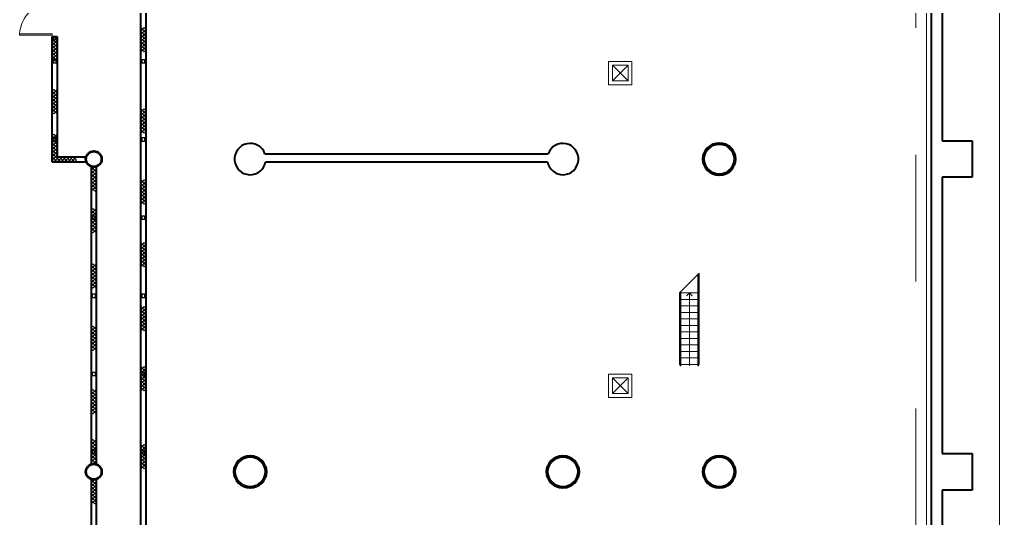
# Model space of a CAD drawing. Header units: metres. Extents: x 1807 to 3745, y 842 to 1968.
# Drawn here: x 3525.15 to 3562.75, y 1474.21 to 1493.35 of the extents above; entities that cross this region are included whole.
import ezdxf

# ---------------------------------------------------------------- set-up
doc = ezdxf.new("R2010")
doc.units = ezdxf.units.M
doc.header["$MEASUREMENT"] = 0
doc.linetypes.add('DGN2', pattern=[9.732586, 4.866293, -4.866293])
doc.layers.add('Level 1', color=7, linetype='Continuous', lineweight=0)

msp = doc.modelspace()

# ---------------------------------------------------------------- linework, layer by layer
at = {"layer": 'Level 1', "color": 7, "linetype": 'DGN2', "lineweight": 0}
msp.add_line((3559.54, 1585.49), (3559.54, 1258.51), dxfattribs=at)
at = {"layer": 'Level 1', "color": 7, "linetype": 'Continuous', "lineweight": 13}
for p, q in [((3562.75, 1526.2), (3562.75, 1439.8)), ((3547.9, 1491.6), (3548.5, 1491.6)), ((3547.9, 1491), (3547.9, 1491.6)), ((3548.5, 1491.6), (3548.5, 1491)), ((3548.5, 1491), (3547.9, 1491)), ((3547.9, 1479.6), (3548.5, 1479.6)), ((3547.9, 1479), (3547.9, 1479.6)), ((3548.5, 1479.6), (3548.5, 1479)), ((3548.5, 1479), (3547.9, 1479))]:
    msp.add_line(p, q, dxfattribs=at)
at = {"layer": 'Level 1', "color": 7, "linetype": 'Continuous', "lineweight": 40}
for p, q in [((3560.15, 1321.1), (3560.15, 1522.9)), ((3529.8, 1454.15), (3529.8, 1512.021)), ((3530, 1511.98), (3530, 1454.35)), ((3560.55, 1499.3), (3560.55, 1488.7)), ((3526.4, 1487.892), (3526.4, 1492.708)), ((3526.4, 1492.708), (3526.6, 1492.708)), ((3526.6, 1492.708), (3526.6, 1488.092)), ((3560.55, 1488.7), (3561.7, 1488.7)), ((3561.7, 1488.7), (3561.7, 1487.3)), ((3534.566, 1488.2), (3545.434, 1488.2)), ((3526.4, 1487.892), (3527.72, 1487.892)), ((3526.6, 1488.092), (3527.714, 1488.092)), ((3534.592, 1487.9), (3545.408, 1487.9)), ((3528.1, 1487.698), (3527.9, 1487.698)), ((3527.9, 1487.698), (3527.9, 1476.302)), ((3528.1, 1476.302), (3528.1, 1487.698)), ((3560.55, 1487.3), (3560.55, 1476.7)), ((3561.7, 1487.3), (3560.55, 1487.3)), ((3560.55, 1476.7), (3561.7, 1476.7)), ((3561.7, 1476.7), (3561.7, 1475.3)), ((3527.9, 1476.302), (3528.1, 1476.302)), ((3528.1, 1475.698), (3527.9, 1475.698)), ((3527.9, 1475.698), (3527.9, 1464.302)), ((3528.1, 1464.302), (3528.1, 1475.698)), ((3560.55, 1475.3), (3560.55, 1464.7)), ((3561.7, 1475.3), (3560.55, 1475.3))]:
    msp.add_line(p, q, dxfattribs=at)
at = {"layer": 'Level 1', "color": 7, "linetype": 'Continuous', "lineweight": 0}
for p, q in [((3559.95, 1521.425), (3559.95, 1322.575)), ((3529.8, 1493.044), (3530, 1492.844)), ((3529.933, 1493.044), (3529.8, 1492.91)), ((3530, 1492.977), (3529.933, 1493.044)), ((3525.152, 1492.758), (3525.152, 1492.808)), ((3525.152, 1492.808), (3526.4, 1492.808)), ((3526.4, 1492.758), (3525.152, 1492.758)), ((3526.4, 1492.808), (3526.4, 1492.758)), ((3526.6, 1492.692), (3526.4, 1492.492)), ((3526.4, 1492.625), (3526.467, 1492.692)), ((3526.467, 1492.692), (3526.6, 1492.559)), ((3529.8, 1492.777), (3530, 1492.977)), ((3529.8, 1492.91), (3530, 1492.71)), ((3530, 1492.844), (3529.8, 1492.644)), ((3530, 1492.577), (3529.8, 1492.777)), ((3530, 1492.71), (3529.8, 1492.51)), ((3529.8, 1492.644), (3530, 1492.444)), ((3526.6, 1492.425), (3526.4, 1492.625)), ((3526.6, 1492.559), (3526.4, 1492.359)), ((3526.4, 1492.492), (3526.6, 1492.292)), ((3526.4, 1492.225), (3526.6, 1492.425)), ((3526.4, 1492.359), (3526.6, 1492.159)), ((3526.6, 1492.292), (3526.4, 1492.092)), ((3529.8, 1492.377), (3530, 1492.577)), ((3529.8, 1492.51), (3530, 1492.31)), ((3530, 1492.444), (3529.8, 1492.244)), ((3530, 1492.177), (3529.8, 1492.377)), ((3530, 1492.31), (3529.8, 1492.11)), ((3526.6, 1492.025), (3526.4, 1492.225)), ((3526.6, 1492.159), (3526.4, 1491.959)), ((3526.4, 1492.092), (3526.6, 1491.892)), ((3526.4, 1491.825), (3526.6, 1492.025)), ((3526.4, 1491.959), (3526.6, 1491.759)), ((3526.6, 1491.892), (3526.467, 1491.759)), ((3529.8, 1492.244), (3529.933, 1492.11)), ((3529.933, 1492.11), (3530, 1492.177)), ((3526.467, 1491.759), (3526.4, 1491.825)), ((3547.75, 1491.75), (3548.65, 1491.75)), ((3547.75, 1490.85), (3547.75, 1491.75)), ((3547.9, 1491.6), (3548.5, 1491)), ((3548.5, 1491.6), (3547.9, 1491)), ((3548.65, 1491.75), (3548.65, 1490.85)), ((3548.65, 1490.85), (3547.75, 1490.85)), ((3526.6, 1490.668), (3526.4, 1490.468)), ((3526.4, 1490.601), (3526.467, 1490.668)), ((3526.6, 1490.401), (3526.4, 1490.601)), ((3526.6, 1490.534), (3526.4, 1490.334)), ((3526.4, 1490.468), (3526.6, 1490.268)), ((3526.4, 1490.201), (3526.6, 1490.401)), ((3526.467, 1490.668), (3526.6, 1490.534)), ((3526.4, 1490.334), (3526.6, 1490.134)), ((3526.6, 1490.268), (3526.4, 1490.068)), ((3526.6, 1490.001), (3526.4, 1490.201)), ((3526.6, 1490.134), (3526.4, 1489.934)), ((3526.4, 1490.068), (3526.6, 1489.868)), ((3526.4, 1489.801), (3526.6, 1490.001)), ((3526.4, 1489.934), (3526.6, 1489.734)), ((3526.467, 1489.734), (3526.4, 1489.801)), ((3526.6, 1489.868), (3526.467, 1489.734)), ((3529.8, 1489.933), (3530, 1489.733)), ((3529.933, 1489.933), (3529.8, 1489.8)), ((3529.8, 1489.667), (3530, 1489.867)), ((3529.8, 1489.8), (3530, 1489.6)), ((3530, 1489.733), (3529.8, 1489.533)), ((3530, 1489.467), (3529.8, 1489.667)), ((3530, 1489.867), (3529.933, 1489.933)), ((3530, 1489.6), (3529.8, 1489.4)), ((3529.8, 1489.533), (3530, 1489.333)), ((3529.8, 1489.267), (3530, 1489.467)), ((3529.8, 1489.4), (3530, 1489.2)), ((3530, 1489.333), (3529.8, 1489.133)), ((3530, 1489.067), (3529.8, 1489.267)), ((3526.6, 1488.958), (3526.4, 1488.758)), ((3526.4, 1488.892), (3526.467, 1488.958)), ((3526.6, 1488.692), (3526.4, 1488.892)), ((3526.467, 1488.958), (3526.6, 1488.825)), ((3530, 1489.2), (3529.8, 1489)), ((3529.8, 1489.133), (3529.933, 1489)), ((3529.933, 1489), (3530, 1489.067)), ((3526.6, 1488.825), (3526.4, 1488.625)), ((3526.4, 1488.758), (3526.6, 1488.558)), ((3526.4, 1488.492), (3526.6, 1488.692)), ((3526.4, 1488.625), (3526.6, 1488.425)), ((3526.6, 1488.558), (3526.4, 1488.358)), ((3526.6, 1488.292), (3526.4, 1488.492)), ((3526.6, 1488.425), (3526.4, 1488.225)), ((3526.4, 1488.358), (3526.6, 1488.158)), ((3526.4, 1488.092), (3526.6, 1488.292)), ((3526.4, 1488.225), (3526.6, 1488.025)), ((3526.6, 1488.158), (3526.467, 1488.025)), ((3526.4, 1488.092), (3526.6, 1487.892)), ((3526.4, 1487.958), (3526.533, 1488.092)), ((3526.467, 1488.025), (3526.4, 1488.092)), ((3526.467, 1487.892), (3526.4, 1487.958)), ((3526.667, 1488.092), (3526.467, 1487.892)), ((3526.533, 1488.092), (3526.733, 1487.892)), ((3526.6, 1487.892), (3526.8, 1488.092)), ((3526.867, 1487.892), (3526.667, 1488.092)), ((3526.733, 1487.892), (3526.933, 1488.092)), ((3526.8, 1488.092), (3527, 1487.892)), ((3527.067, 1488.092), (3526.867, 1487.892)), ((3526.933, 1488.092), (3527.133, 1487.892)), ((3527, 1487.892), (3527.2, 1488.092)), ((3527.267, 1487.892), (3527.067, 1488.092)), ((3527.133, 1487.892), (3527.333, 1488.092)), ((3527.2, 1488.092), (3527.333, 1487.958)), ((3527.333, 1487.958), (3527.267, 1487.892)), ((3527.9, 1487.698), (3528.1, 1487.498)), ((3528.033, 1487.698), (3527.9, 1487.565)), ((3527.9, 1487.432), (3528.1, 1487.632)), ((3527.9, 1487.565), (3528.1, 1487.365)), ((3528.1, 1487.498), (3527.9, 1487.298)), ((3528.1, 1487.232), (3527.9, 1487.432)), ((3528.1, 1487.632), (3528.033, 1487.698)), ((3528.1, 1487.365), (3527.9, 1487.165)), ((3527.9, 1487.298), (3528.1, 1487.098)), ((3527.9, 1487.032), (3528.1, 1487.232)), ((3527.9, 1487.165), (3528.1, 1486.965)), ((3528.1, 1487.098), (3527.9, 1486.898)), ((3528.1, 1486.832), (3527.9, 1487.032)), ((3529.8, 1487.2), (3530, 1487)), ((3529.933, 1487.2), (3529.8, 1487.067)), ((3529.8, 1486.933), (3530, 1487.133)), ((3529.8, 1487.067), (3530, 1486.867)), ((3530, 1487.133), (3529.933, 1487.2)), ((3528.1, 1486.965), (3527.9, 1486.765)), ((3527.9, 1486.898), (3528.033, 1486.765)), ((3528.033, 1486.765), (3528.1, 1486.832)), ((3530, 1487), (3529.8, 1486.8)), ((3530, 1486.733), (3529.8, 1486.933)), ((3530, 1486.867), (3529.8, 1486.667)), ((3529.8, 1486.8), (3530, 1486.6)), ((3529.8, 1486.533), (3530, 1486.733)), ((3529.8, 1486.667), (3530, 1486.467)), ((3530, 1486.6), (3529.8, 1486.4)), ((3530, 1486.333), (3529.8, 1486.533)), ((3530, 1486.467), (3529.8, 1486.267)), ((3529.8, 1486.4), (3529.933, 1486.267)), ((3529.933, 1486.267), (3530, 1486.333)), ((3527.967, 1486.104), (3527.9, 1486.038)), ((3527.9, 1485.904), (3528.1, 1486.104)), ((3527.9, 1486.038), (3528.1, 1485.838)), ((3527.9, 1485.771), (3528.1, 1485.971)), ((3528.1, 1485.704), (3527.9, 1485.904)), ((3528.1, 1485.971), (3527.967, 1486.104)), ((3528.1, 1485.838), (3527.9, 1485.638)), ((3528.1, 1485.571), (3527.9, 1485.771)), ((3527.9, 1485.504), (3528.1, 1485.704)), ((3527.9, 1485.638), (3528.1, 1485.438)), ((3527.9, 1485.371), (3528.1, 1485.571)), ((3528.1, 1485.304), (3527.9, 1485.504)), ((3528.1, 1485.438), (3527.9, 1485.238)), ((3528.1, 1485.171), (3527.9, 1485.371)), ((3527.9, 1485.238), (3527.967, 1485.171)), ((3527.967, 1485.171), (3528.1, 1485.304)), ((3529.8, 1484.797), (3530, 1484.597)), ((3529.933, 1484.797), (3529.8, 1484.663)), ((3530, 1484.73), (3529.933, 1484.797)), ((3529.8, 1484.53), (3530, 1484.73)), ((3529.8, 1484.663), (3530, 1484.463)), ((3530, 1484.597), (3529.8, 1484.397)), ((3530, 1484.33), (3529.8, 1484.53)), ((3530, 1484.463), (3529.8, 1484.263)), ((3529.8, 1484.397), (3530, 1484.197)), ((3529.8, 1484.13), (3530, 1484.33)), ((3529.8, 1484.263), (3530, 1484.063)), ((3530, 1484.197), (3529.8, 1483.997)), ((3530, 1483.93), (3529.8, 1484.13)), ((3530, 1484.063), (3529.8, 1483.863)), ((3529.8, 1483.997), (3529.933, 1483.863)), ((3527.967, 1483.983), (3527.9, 1483.916)), ((3527.9, 1483.783), (3528.1, 1483.983)), ((3527.9, 1483.916), (3528.1, 1483.716)), ((3527.9, 1483.649), (3528.1, 1483.849)), ((3528.1, 1483.583), (3527.9, 1483.783)), ((3528.1, 1483.716), (3527.9, 1483.516)), ((3528.1, 1483.449), (3527.9, 1483.649)), ((3528.1, 1483.849), (3527.967, 1483.983)), ((3529.933, 1483.863), (3530, 1483.93)), ((3527.9, 1483.383), (3528.1, 1483.583)), ((3527.9, 1483.516), (3528.1, 1483.316)), ((3527.9, 1483.249), (3528.1, 1483.449)), ((3528.1, 1483.183), (3527.9, 1483.383)), ((3528.1, 1483.316), (3527.9, 1483.116)), ((3528.1, 1483.049), (3527.9, 1483.249)), ((3550.479, 1482.867), (3551.229, 1483.617)), ((3551.179, 1483.567), (3551.179, 1480.067)), ((3551.204, 1480.067), (3551.204, 1483.592)), ((3551.229, 1482.867), (3551.229, 1483.617)), ((3527.9, 1483.116), (3527.967, 1483.049)), ((3527.967, 1483.049), (3528.1, 1483.183)), ((3550.504, 1482.892), (3550.504, 1480.067)), ((3550.529, 1480.067), (3550.529, 1482.917)), ((3550.479, 1482.867), (3550.479, 1482.617)), ((3551.229, 1482.867), (3550.479, 1482.867)), ((3550.479, 1482.867), (3551.229, 1482.867)), ((3550.479, 1482.617), (3551.229, 1482.617)), ((3550.479, 1482.617), (3550.479, 1482.367)), ((3551.229, 1482.617), (3550.479, 1482.617)), ((3550.854, 1482.867), (3550.743, 1482.757)), ((3550.854, 1482.867), (3550.854, 1480.067)), ((3550.854, 1482.867), (3550.964, 1482.757)), ((3551.229, 1482.617), (3551.229, 1482.867)), ((3551.229, 1482.367), (3551.229, 1482.617)), ((3529.8, 1482.346), (3530, 1482.146)), ((3529.933, 1482.346), (3529.8, 1482.213)), ((3529.8, 1482.079), (3530, 1482.279)), ((3529.8, 1482.213), (3530, 1482.013)), ((3530, 1482.146), (3529.8, 1481.946)), ((3530, 1482.279), (3529.933, 1482.346)), ((3550.479, 1482.367), (3551.229, 1482.367)), ((3550.479, 1482.367), (3550.479, 1482.117)), ((3551.229, 1482.367), (3550.479, 1482.367)), ((3550.479, 1482.117), (3551.229, 1482.117)), ((3550.479, 1482.117), (3550.479, 1481.867)), ((3551.229, 1482.117), (3550.479, 1482.117)), ((3551.229, 1482.117), (3551.229, 1482.367)), ((3551.229, 1481.867), (3551.229, 1482.117)), ((3530, 1481.879), (3529.8, 1482.079)), ((3530, 1482.013), (3529.8, 1481.813)), ((3529.8, 1481.946), (3530, 1481.746)), ((3529.8, 1481.679), (3530, 1481.879)), ((3529.8, 1481.813), (3530, 1481.613)), ((3530, 1481.746), (3529.8, 1481.546)), ((3550.479, 1481.867), (3551.229, 1481.867)), ((3550.479, 1481.867), (3550.479, 1481.617)), ((3551.229, 1481.867), (3550.479, 1481.867)), ((3551.229, 1481.617), (3551.229, 1481.867)), ((3527.967, 1481.593), (3527.9, 1481.527)), ((3527.9, 1481.393), (3528.1, 1481.593)), ((3527.9, 1481.527), (3528.1, 1481.327)), ((3527.9, 1481.26), (3528.1, 1481.46)), ((3528.1, 1481.193), (3527.9, 1481.393)), ((3528.1, 1481.46), (3527.967, 1481.593)), ((3530, 1481.479), (3529.8, 1481.679)), ((3530, 1481.613), (3529.8, 1481.413)), ((3529.8, 1481.546), (3529.933, 1481.413)), ((3529.933, 1481.413), (3530, 1481.479)), ((3550.479, 1481.617), (3551.229, 1481.617)), ((3550.479, 1481.617), (3550.479, 1481.367)), ((3551.229, 1481.617), (3550.479, 1481.617)), ((3550.479, 1481.367), (3551.229, 1481.367)), ((3550.479, 1481.367), (3550.479, 1481.117)), ((3551.229, 1481.367), (3550.479, 1481.367)), ((3551.229, 1481.367), (3551.229, 1481.617)), ((3551.229, 1481.117), (3551.229, 1481.367)), ((3528.1, 1481.327), (3527.9, 1481.127)), ((3528.1, 1481.06), (3527.9, 1481.26)), ((3527.9, 1480.993), (3528.1, 1481.193)), ((3527.9, 1481.127), (3528.1, 1480.927)), ((3527.9, 1480.86), (3528.1, 1481.06)), ((3528.1, 1480.793), (3527.9, 1480.993)), ((3550.479, 1481.117), (3551.229, 1481.117)), ((3550.479, 1481.117), (3550.479, 1480.867)), ((3551.229, 1481.117), (3550.479, 1481.117)), ((3551.229, 1480.867), (3551.229, 1481.117)), ((3528.1, 1480.927), (3527.9, 1480.727)), ((3528.1, 1480.66), (3527.9, 1480.86)), ((3527.9, 1480.727), (3527.967, 1480.66)), ((3527.967, 1480.66), (3528.1, 1480.793)), ((3550.479, 1480.867), (3551.229, 1480.867)), ((3550.479, 1480.867), (3550.479, 1480.617)), ((3551.229, 1480.867), (3550.479, 1480.867)), ((3550.479, 1480.617), (3551.229, 1480.617)), ((3550.479, 1480.617), (3550.479, 1480.367)), ((3551.229, 1480.617), (3550.479, 1480.617)), ((3551.229, 1480.617), (3551.229, 1480.867)), ((3551.229, 1480.367), (3551.229, 1480.617)), ((3550.479, 1480.367), (3551.229, 1480.367)), ((3550.479, 1480.367), (3550.479, 1480.117)), ((3551.229, 1480.367), (3550.479, 1480.367)), ((3551.229, 1480.117), (3551.229, 1480.367)), ((3529.8, 1480.037), (3530, 1479.837)), ((3529.933, 1480.037), (3529.8, 1479.903)), ((3529.8, 1479.77), (3530, 1479.97)), ((3529.8, 1479.903), (3530, 1479.704)), ((3530, 1479.97), (3529.933, 1480.037)), ((3550.479, 1480.117), (3551.229, 1480.117)), ((3550.504, 1480.067), (3550.529, 1480.067)), ((3551.179, 1480.067), (3551.204, 1480.067)), ((3530, 1479.837), (3529.8, 1479.637)), ((3530, 1479.57), (3529.8, 1479.77)), ((3530, 1479.704), (3529.8, 1479.504)), ((3529.8, 1479.637), (3530, 1479.437)), ((3529.8, 1479.37), (3530, 1479.57)), ((3529.8, 1479.504), (3530, 1479.303)), ((3547.75, 1479.75), (3548.65, 1479.75)), ((3547.75, 1478.85), (3547.75, 1479.75)), ((3547.9, 1479.6), (3548.5, 1479)), ((3548.5, 1479.6), (3547.9, 1479)), ((3548.65, 1479.75), (3548.65, 1478.85)), ((3527.967, 1479.162), (3527.9, 1479.096)), ((3527.9, 1478.962), (3528.1, 1479.162)), ((3528.1, 1479.029), (3527.967, 1479.162)), ((3530, 1479.437), (3529.8, 1479.237)), ((3530, 1479.17), (3529.8, 1479.37)), ((3530, 1479.303), (3529.8, 1479.103)), ((3529.8, 1479.237), (3529.933, 1479.103)), ((3529.933, 1479.103), (3530, 1479.17)), ((3527.9, 1479.096), (3528.1, 1478.896)), ((3527.9, 1478.829), (3528.1, 1479.029)), ((3528.1, 1478.762), (3527.9, 1478.962)), ((3528.1, 1478.896), (3527.9, 1478.696)), ((3528.1, 1478.629), (3527.9, 1478.829)), ((3527.9, 1478.562), (3528.1, 1478.762)), ((3548.65, 1478.85), (3547.75, 1478.85)), ((3527.9, 1478.696), (3528.1, 1478.496)), ((3527.9, 1478.429), (3528.1, 1478.629)), ((3528.1, 1478.362), (3527.9, 1478.562)), ((3528.1, 1478.496), (3527.9, 1478.296)), ((3528.1, 1478.229), (3527.9, 1478.429)), ((3527.967, 1478.229), (3528.1, 1478.362)), ((3527.9, 1478.296), (3527.967, 1478.229)), ((3527.967, 1477.235), (3527.9, 1477.168)), ((3527.9, 1477.035), (3528.1, 1477.235)), ((3528.1, 1477.102), (3527.967, 1477.235)), ((3527.9, 1477.168), (3528.1, 1476.968)), ((3527.9, 1476.902), (3528.1, 1477.102)), ((3528.1, 1476.835), (3527.9, 1477.035)), ((3528.1, 1476.968), (3527.9, 1476.768)), ((3528.1, 1476.702), (3527.9, 1476.902)), ((3529.8, 1477.044), (3530, 1476.844)), ((3529.933, 1477.044), (3529.8, 1476.911)), ((3529.8, 1476.778), (3530, 1476.978)), ((3529.8, 1476.911), (3530, 1476.711)), ((3530, 1476.978), (3529.933, 1477.044)), ((3527.9, 1476.635), (3528.1, 1476.835)), ((3527.9, 1476.768), (3528.1, 1476.568)), ((3527.9, 1476.502), (3528.1, 1476.702)), ((3528.1, 1476.435), (3527.9, 1476.635)), ((3528.1, 1476.568), (3527.9, 1476.368)), ((3528.1, 1476.302), (3527.9, 1476.502)), ((3530, 1476.844), (3529.8, 1476.644)), ((3530, 1476.578), (3529.8, 1476.778)), ((3530, 1476.711), (3529.8, 1476.511)), ((3529.8, 1476.644), (3530, 1476.444)), ((3529.8, 1476.378), (3530, 1476.578)), ((3529.8, 1476.511), (3530, 1476.311)), ((3527.9, 1476.368), (3527.967, 1476.302)), ((3527.967, 1476.302), (3528.1, 1476.435)), ((3530, 1476.444), (3529.8, 1476.244)), ((3530, 1476.178), (3529.8, 1476.378)), ((3530, 1476.311), (3529.8, 1476.111)), ((3529.8, 1476.244), (3529.933, 1476.111)), ((3529.933, 1476.111), (3530, 1476.178)), ((3527.9, 1475.698), (3528.1, 1475.498)), ((3528.033, 1475.698), (3527.9, 1475.565)), ((3527.9, 1475.432), (3528.1, 1475.632)), ((3527.9, 1475.565), (3528.1, 1475.365)), ((3528.1, 1475.498), (3527.9, 1475.298)), ((3528.1, 1475.232), (3527.9, 1475.432)), ((3528.1, 1475.365), (3527.9, 1475.165)), ((3528.1, 1475.632), (3528.033, 1475.698)), ((3527.9, 1475.298), (3528.1, 1475.098)), ((3527.9, 1475.032), (3528.1, 1475.232)), ((3527.9, 1475.165), (3528.1, 1474.965)), ((3528.1, 1475.098), (3527.9, 1474.898)), ((3528.1, 1474.832), (3527.9, 1475.032)), ((3528.1, 1474.965), (3527.9, 1474.765)), ((3527.9, 1474.898), (3528.033, 1474.765)), ((3528.033, 1474.765), (3528.1, 1474.832))]:
    msp.add_line(p, q, dxfattribs=at)
at = {"layer": 'Level 1', "color": 7, "linetype": 'Continuous', "lineweight": 30}
for p, q in [((3526.56, 1492.708), (3526.44, 1492.708)), ((3526.44, 1492.708), (3526.44, 1492.588)), ((3526.56, 1492.588), (3526.56, 1492.708)), ((3526.44, 1492.588), (3526.56, 1492.588)), ((3526.56, 1491.81), (3526.44, 1491.81)), ((3526.44, 1491.81), (3526.44, 1491.69)), ((3526.44, 1491.69), (3526.56, 1491.69)), ((3526.56, 1491.69), (3526.56, 1491.81)), ((3529.96, 1491.81), (3529.84, 1491.81)), ((3529.84, 1491.81), (3529.84, 1491.69)), ((3529.84, 1491.69), (3529.96, 1491.69)), ((3529.96, 1491.69), (3529.96, 1491.81)), ((3526.56, 1488.81), (3526.44, 1488.81)), ((3526.44, 1488.81), (3526.44, 1488.69)), ((3526.44, 1488.69), (3526.56, 1488.69)), ((3526.56, 1488.69), (3526.56, 1488.81)), ((3529.96, 1488.81), (3529.84, 1488.81)), ((3529.84, 1488.81), (3529.84, 1488.69)), ((3529.84, 1488.69), (3529.96, 1488.69)), ((3529.96, 1488.69), (3529.96, 1488.81)), ((3528.06, 1485.81), (3527.94, 1485.81)), ((3527.94, 1485.81), (3527.94, 1485.69)), ((3527.94, 1485.69), (3528.06, 1485.69)), ((3528.06, 1485.69), (3528.06, 1485.81)), ((3529.96, 1485.81), (3529.84, 1485.81)), ((3529.84, 1485.81), (3529.84, 1485.69)), ((3529.84, 1485.69), (3529.96, 1485.69)), ((3529.96, 1485.69), (3529.96, 1485.81)), ((3528.06, 1482.81), (3527.94, 1482.81)), ((3527.94, 1482.81), (3527.94, 1482.69)), ((3527.94, 1482.69), (3528.06, 1482.69)), ((3528.06, 1482.69), (3528.06, 1482.81)), ((3529.96, 1482.81), (3529.84, 1482.81)), ((3529.84, 1482.81), (3529.84, 1482.69)), ((3529.84, 1482.69), (3529.96, 1482.69)), ((3529.96, 1482.69), (3529.96, 1482.81)), ((3528.06, 1479.81), (3527.94, 1479.81)), ((3527.94, 1479.81), (3527.94, 1479.69)), ((3527.94, 1479.69), (3528.06, 1479.69)), ((3528.06, 1479.69), (3528.06, 1479.81)), ((3529.96, 1479.81), (3529.84, 1479.81)), ((3529.84, 1479.81), (3529.84, 1479.69)), ((3529.84, 1479.69), (3529.96, 1479.69)), ((3529.96, 1479.69), (3529.96, 1479.81)), ((3528.06, 1476.81), (3527.94, 1476.81)), ((3527.94, 1476.81), (3527.94, 1476.69)), ((3527.94, 1476.69), (3528.06, 1476.69)), ((3528.06, 1476.69), (3528.06, 1476.81)), ((3529.96, 1476.81), (3529.84, 1476.81)), ((3529.84, 1476.81), (3529.84, 1476.69)), ((3529.84, 1476.69), (3529.96, 1476.69)), ((3529.96, 1476.69), (3529.96, 1476.81))]:
    msp.add_line(p, q, dxfattribs=at)
at = {"layer": 'Level 1', "color": 7, "linetype": 'Continuous', "lineweight": 70}
for centre in [(3552, 1488), (3534, 1476), (3546, 1476), (3552, 1476)]:
    msp.add_circle(centre, 0.6, dxfattribs=at)
at = {"layer": 'Level 1', "color": 7, "linetype": 'Continuous', "lineweight": 53}
for centre in [(3528, 1488), (3528, 1476)]:
    msp.add_circle(centre, 0.3, dxfattribs=at)
at = {"layer": 'Level 1', "color": 7, "linetype": 'Continuous', "lineweight": 40}
for centre, start, end in [((3534, 1488), 19.4714, 350.406), ((3546, 1488), 189.594, 160.5286)]:
    msp.add_arc(centre, 0.6, start, end, dxfattribs=at)
at = {"layer": 'Level 1', "color": 7, "linetype": 'Continuous', "lineweight": 0}
msp.add_ellipse((3526.4, 1492.708), major_axis=(0, 1.3), ratio=0.96291, start_param=6.283185, end_param=7.776983, dxfattribs=at)

doc.saveas('drawing.dxf')
